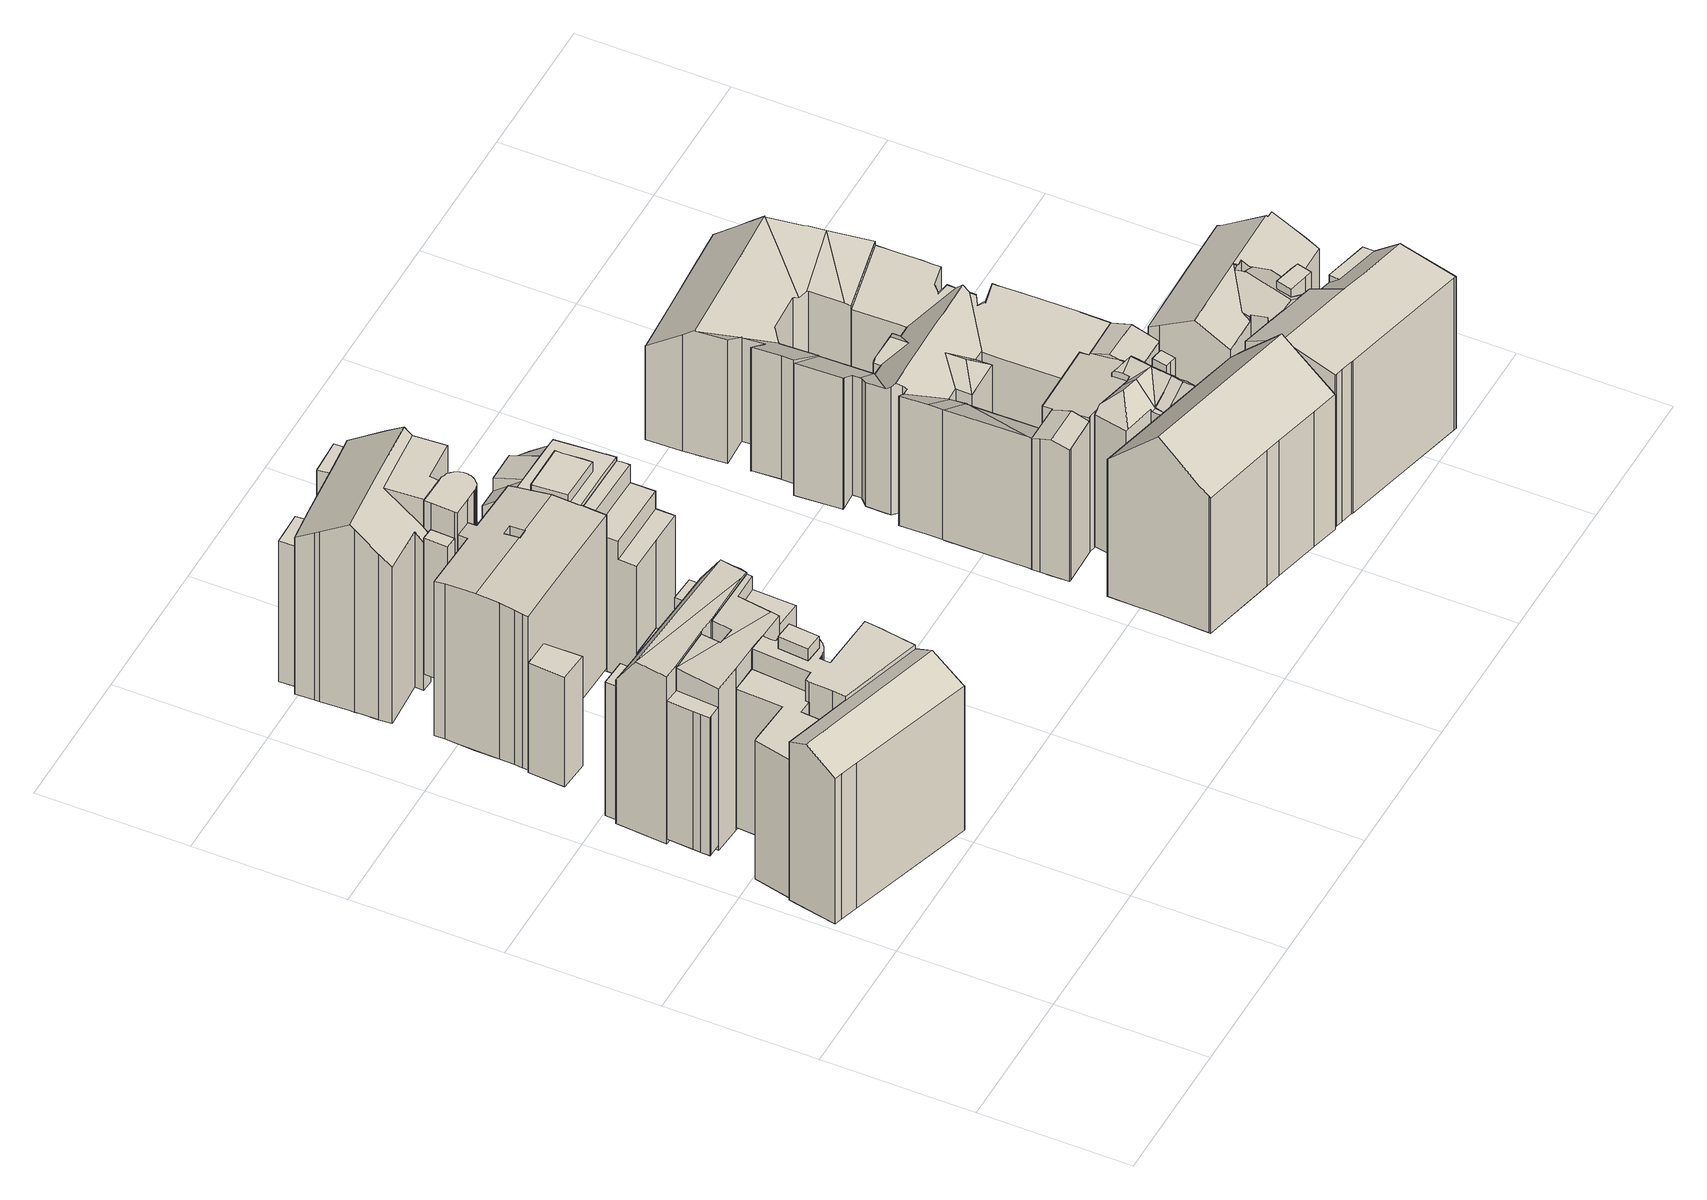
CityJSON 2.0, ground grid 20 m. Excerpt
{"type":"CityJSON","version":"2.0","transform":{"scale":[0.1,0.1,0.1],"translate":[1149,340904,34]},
"CityObjects":{
"building1":{"type":"Building","children":["building1-1","building1-2","building1-3","building1-4","building1-5","building1-6","building1-7","building1-8","building1-9","building1-10"]},
"building1-1":{"type":"BuildingPart","attributes":{"measuredHeight":21.93,"roofType":"FLACHDACH","HoeheDach":"57","NiedrigsteTraufeDesGebaeudes":"57","Blattnummer":"102081","HoeheGrund":"35"},"parents":["building1"],"geometry":[{"type":"Solid","lod":"2","boundaries":[[[[0,1,2,3,4,5,6,7,8,9,10,11,12]],[[13,14,15,16,17,18,19,20,21,22,23,24,25]],[[25,24,1,0]],[[24,23,2,1]],[[23,22,3,2]],[[22,21,4,3]],[[21,20,5,4]],[[20,19,6,5]],[[19,18,7,6]],[[18,17,8,7]],[[17,16,9,8]],[[16,15,10,9]],[[15,14,11,10]],[[14,13,12,11]],[[13,25,0,12]]]]}]},
"building1-2":{"type":"BuildingPart","attributes":{"measuredHeight":21.09,"roofType":"FLACHDACH","HoeheDach":"56","NiedrigsteTraufeDesGebaeudes":"56","Blattnummer":"102081","HoeheGrund":"35"},"parents":["building1"],"geometry":[{"type":"Solid","lod":"2","boundaries":[[[[26,27,28,29,30]],[[30,29,31,32]],[[29,28,33,31]],[[28,27,34,33]],[[27,26,35,34]],[[26,30,32,35]],[[32,31,33,34,35]]]]}]},
"building1-3":{"type":"BuildingPart","attributes":{"measuredHeight":26.04,"roofType":"PULTDACH","HoeheDach":"61","NiedrigsteTraufeDesGebaeudes":"60","Blattnummer":"102081","HoeheGrund":"35"},"parents":["building1"],"geometry":[{"type":"Solid","lod":"2","boundaries":[[[[36,37,38,39,40,41,42,43,44,45,46]],[[43,47,44]],[[40,48,49,50,51,52,53,41]],[[54,46,45,55]],[[56,37,36,57]],[[57,36,46,54]],[[58,53,52,59]],[[59,52,51,60]],[[60,51,50,61]],[[61,50,49,62]],[[62,49,48,63]],[[62,63,64,65,66,56,57,54,55,67,68,69,70,71,58,59,60,61]],[[66,65,39,38,37,56]],[[40,39,65,64,63,48]],[[41,53,58,71,70,42]],[[43,42,70,69,68,47]],[[44,47,68,67,55,45]]]]}]},
"building1-4":{"type":"BuildingPart","attributes":{"measuredHeight":19.27,"roofType":"FLACHDACH","HoeheDach":"57","NiedrigsteTraufeDesGebaeudes":"57","Blattnummer":"102081","HoeheGrund":"37"},"parents":["building1"],"geometry":[{"type":"Solid","lod":"2","boundaries":[[[[72,73,74,75]],[[76,77,78,79]],[[79,78,73,72]],[[78,77,74,73]],[[77,76,75,74]],[[76,79,72,75]]]]}]},
"building1-5":{"type":"BuildingPart","attributes":{"measuredHeight":26.84,"roofType":"PULTDACH","HoeheDach":"62","NiedrigsteTraufeDesGebaeudes":"58","Blattnummer":"102081","HoeheGrund":"35"},"parents":["building1"],"geometry":[{"type":"Solid","lod":"2","boundaries":[[[[80,81,82,83,84,85,86]],[[87,88,89,90,91,85]],[[60,83,82,92]],[[92,82,81,68]],[[68,81,80,55]],[[55,80,86,93]],[[94,91,90,95]],[[95,90,89,96]],[[96,89,88,97]],[[98,99,100,61,101,102,103,97,88,87]],[[103,102,101,61,104,60,92,68,55,93,105,94,95,96,97]],[[104,61,100,84,83,60]],[[86,85,91,94,105,93]],[[84,100,99,98,87,85]]]]}]},
"building1-6":{"type":"BuildingPart","attributes":{"measuredHeight":21.83,"roofType":"FLACHDACH","HoeheDach":"57","NiedrigsteTraufeDesGebaeudes":"57","Blattnummer":"102081","HoeheGrund":"36"},"parents":["building1"],"geometry":[{"type":"Solid","lod":"2","boundaries":[[[[106,107,108,109,110,111,112]],[[113,114,115,116,117,118,119]],[[119,118,107,106]],[[118,117,108,107]],[[117,116,109,108]],[[116,115,110,109]],[[115,114,111,110]],[[114,113,112,111]],[[113,119,106,112]]]]}]},
"building1-7":{"type":"BuildingPart","attributes":{"measuredHeight":25.4,"roofType":"FLACHDACH","HoeheDach":"60","NiedrigsteTraufeDesGebaeudes":"60","Blattnummer":"102081","HoeheGrund":"35"},"parents":["building1"],"geometry":[{"type":"Solid","lod":"2","boundaries":[[[[120,121,122,123,124,125,126,127,128,129,130,131,132,133,134,135,136,137,138,139,140,141,142,143,144,145,146,147,148,149,150,151,152,153,154,155,156,157,158,159,160,161,162,163,164,165,166,167,168,169,170,171,172,173,174],[175,176,177,178]],[[179,180,181,182,183,184,185,186,187,188,189,190,191,192,193,194,195,196,197,198,199,200,201,202,203,204,205,206,207,208,209,210,211,212,213,214,215,216,217,218,219,220,221,222,223,224,225,226,227,228,229,230,231,232,233],[234,235,236,237]],[[233,232,121,120]],[[232,231,122,121]],[[231,230,123,122]],[[230,229,124,123]],[[229,228,125,124]],[[228,227,126,125]],[[227,226,127,126]],[[226,225,128,127]],[[225,224,129,128]],[[224,223,130,129]],[[223,222,131,130]],[[222,221,132,131]],[[221,220,133,132]],[[220,219,134,133]],[[219,218,135,134]],[[218,217,136,135]],[[217,216,137,136]],[[216,215,138,137]],[[215,214,139,138]],[[214,213,140,139]],[[213,212,141,140]],[[212,211,142,141]],[[211,210,143,142]],[[210,209,144,143]],[[209,208,145,144]],[[208,207,146,145]],[[207,206,147,146]],[[206,205,148,147]],[[205,204,149,148]],[[204,203,150,149]],[[203,202,151,150]],[[202,201,152,151]],[[201,200,153,152]],[[200,199,154,153]],[[199,198,155,154]],[[198,197,156,155]],[[197,196,157,156]],[[196,195,158,157]],[[195,194,159,158]],[[194,193,160,159]],[[193,192,161,160]],[[192,191,162,161]],[[191,190,163,162]],[[190,189,164,163]],[[189,188,165,164]],[[188,187,166,165]],[[187,186,167,166]],[[186,185,168,167]],[[185,184,169,168]],[[184,183,170,169]],[[183,182,171,170]],[[182,181,172,171]],[[181,180,173,172]],[[180,179,174,173]],[[179,233,120,174]],[[237,236,176,175]],[[236,235,177,176]],[[235,234,178,177]],[[234,237,175,178]]]]}]},
"building1-8":{"type":"BuildingPart","attributes":{"measuredHeight":27.3,"roofType":"FLACHDACH","HoeheDach":"62","NiedrigsteTraufeDesGebaeudes":"62","Blattnummer":"102081","HoeheGrund":"35"},"parents":["building1"],"geometry":[{"type":"Solid","lod":"2","boundaries":[[[[177,176,175,178]],[[238,239,240,241]],[[241,240,176,177]],[[240,239,175,176]],[[239,238,178,175]],[[238,241,177,178]]]]}]},
"building1-9":{"type":"BuildingPart","attributes":{"measuredHeight":26.02,"roofType":"SATTELDACH","HoeheDach":"61","NiedrigsteTraufeDesGebaeudes":"58","Blattnummer":"102081","HoeheGrund":"35"},"parents":["building1"],"geometry":[{"type":"Solid","lod":"2","boundaries":[[[[242,243,244,245,246,247]],[[248,249,250,251]],[[251,250,252,253]],[[254,246,245,255]],[[255,245,244,256]],[[256,244,243,257]],[[257,258,259,260,261,248,251,253,262,254,255,256]],[[263,264,260,259,258,257,243,242]],[[261,260,264,265,249,248]],[[252,247,246,254,262,253]],[[250,249,265,264,263,242,247,252]]]]}]},
"building1-10":{"type":"BuildingPart","attributes":{"measuredHeight":24,"roofType":"FLACHDACH","HoeheDach":"59","NiedrigsteTraufeDesGebaeudes":"59","Blattnummer":"102081","HoeheGrund":"35"},"parents":["building1"],"geometry":[{"type":"Solid","lod":"2","boundaries":[[[[62,266,267,65,63]],[[268,269,270,271,272]],[[272,271,266,62]],[[271,270,267,266]],[[270,269,65,267]],[[269,268,63,65]],[[268,272,62,63]]]]}]},
"building2":{"type":"Building","children":["building2-1","building2-2","building2-3","building2-4","building2-5","building2-6","building2-7"]},
"building2-1":{"type":"BuildingPart","attributes":{"measuredHeight":29.36,"roofType":"SATTELDACH","HoeheDach":"67","NiedrigsteTraufeDesGebaeudes":"60","Blattnummer":"102081","HoeheGrund":"37"},"parents":["building2"],"geometry":[{"type":"Solid","lod":"2","boundaries":[[[[273,274,275,276,277,278,279,280,281,282]],[[283,284,285,286,287,288]],[[289,282,281,290]],[[290,281,280,291]],[[291,280,279,292]],[[292,279,278,293]],[[294,274,273,295]],[[295,273,282,289]],[[296,297,298,299]],[[299,298,300,301]],[[301,300,302,303]],[[304,286,285,305]],[[305,285,284,306]],[[307,283,288]],[[308,309,310,311]],[[305,306,312,296,299,301,303,313,308,311,314,315,316,294,295,289,290,291,292,293,317,318,319,320,304]],[[321,322,310,309,323,302,300,298,297,307,288,287,324,325,277,276,275]],[[325,324,319,318,317,293,278,277]],[[287,286,304,320,319,324]],[[314,311,310,322,321,315]],[[308,313,303,302,323,309]],[[312,306,284,283,307,297,296]],[[316,315,321,275,274,294]]]]}]},
"building2-2":{"type":"BuildingPart","attributes":{"measuredHeight":19.72,"roofType":"FLACHDACH","HoeheDach":"61","NiedrigsteTraufeDesGebaeudes":"61","Blattnummer":"102081","HoeheGrund":"41"},"parents":["building2"],"geometry":[{"type":"Solid","lod":"2","boundaries":[[[[326,327,328,329]],[[330,331,332,333]],[[333,332,327,326]],[[332,331,328,327]],[[331,330,329,328]],[[330,333,326,329]]]]}]},
"building2-3":{"type":"BuildingPart","attributes":{"measuredHeight":24.85,"roofType":"SATTELDACH","HoeheDach":"63","NiedrigsteTraufeDesGebaeudes":"62","Blattnummer":"102081","HoeheGrund":"38"},"parents":["building2"],"geometry":[{"type":"Solid","lod":"2","boundaries":[[[[334,335,336,337]],[[337,336,338,339]],[[339,338,340,341]],[[342,343,344,345]],[[345,344,346,347]],[[347,346,348,349]],[[350,351,352,353]],[[353,352,354,355]],[[355,354,356,357]],[[358,359,360,361]],[[362,363,364,365]],[[366,367,368,369]],[[369,368,370,371]],[[371,370,372,373]],[[374,375,334,337,339,341,376,342,345,347,349,377,350,353,355,357,378,366,369,371,373],[361,379,362,365,380,358]],[[375,374,373,372,381,382,335,334]],[[363,362,379,361,360,383]],[[364,384,359,358,380,365]],[[367,366,378,357,356,385]],[[386,351,350,377,349,348]],[[340,387,343,342,376,341]],[[388,383,360,359,384,385,356,354,352,351,386,348,346,344,343,387]],[[382,381,372,370,368,367,385,384,364,363,383,388,387,340,338,336,335]]]]}]},
"building2-4":{"type":"BuildingPart","attributes":{"measuredHeight":21.43,"roofType":"FLACHDACH","HoeheDach":"61","NiedrigsteTraufeDesGebaeudes":"61","Blattnummer":"102081","HoeheGrund":"40"},"parents":["building2"],"geometry":[{"type":"Solid","lod":"2","boundaries":[[[[389,390,391,392]],[[393,394,395,396]],[[396,395,390,389]],[[395,394,391,390]],[[394,393,392,391]],[[393,396,389,392]]]]}]},
"building2-5":{"type":"BuildingPart","attributes":{"measuredHeight":17.33,"roofType":"FLACHDACH","HoeheDach":"55","NiedrigsteTraufeDesGebaeudes":"55","Blattnummer":"102081","HoeheGrund":"37"},"parents":["building2"],"geometry":[{"type":"Solid","lod":"2","boundaries":[[[[397,398,399,400]],[[401,402,403,404]],[[404,403,398,397]],[[403,402,399,398]],[[402,401,400,399]],[[401,404,397,400]]]]}]},
"building2-6":{"type":"BuildingPart","attributes":{"measuredHeight":22.2,"roofType":"FLACHDACH","HoeheDach":"61","NiedrigsteTraufeDesGebaeudes":"61","Blattnummer":"102081","HoeheGrund":"38"},"parents":["building2"],"geometry":[{"type":"Solid","lod":"2","boundaries":[[[[405,406,407,408]],[[409,410,411,412]],[[412,411,406,405]],[[411,410,407,406]],[[410,409,408,407]],[[409,412,405,408]]]]}]},
"building2-7":{"type":"BuildingPart","attributes":{"measuredHeight":25.73,"roofType":"FLACHDACH","HoeheDach":"65","NiedrigsteTraufeDesGebaeudes":"65","Blattnummer":"102081","HoeheGrund":"40"},"parents":["building2"],"geometry":[{"type":"Solid","lod":"2","boundaries":[[[[389,413,414,415,416,417,418,419,420,421,422,423,424,425,426,427,428,429,430,431,432,433,434,435,436,437,438,439,440,441,442,443,444,445,446,447,448,449,390]],[[450,451,452,453,454,455,456,457,458,459,460,461,462,463,464,465,466,467,468,469,470,471,472,473,474,475,476,477,478,479,480,481,482,483,484,485,486,487,488]],[[488,487,413,389]],[[487,486,414,413]],[[486,485,415,414]],[[485,484,416,415]],[[484,483,417,416]],[[483,482,418,417]],[[482,481,419,418]],[[481,480,420,419]],[[480,479,421,420]],[[479,478,422,421]],[[478,477,423,422]],[[477,476,424,423]],[[476,475,425,424]],[[475,474,426,425]],[[474,473,427,426]],[[473,472,428,427]],[[472,471,429,428]],[[471,470,430,429]],[[470,469,431,430]],[[469,468,432,431]],[[468,467,433,432]],[[467,466,434,433]],[[466,465,435,434]],[[465,464,436,435]],[[464,463,437,436]],[[463,462,438,437]],[[462,461,439,438]],[[461,460,440,439]],[[460,459,441,440]],[[459,458,442,441]],[[458,457,443,442]],[[457,456,444,443]],[[456,455,445,444]],[[455,454,446,445]],[[454,453,447,446]],[[453,452,448,447]],[[452,451,449,448]],[[451,450,390,449]],[[450,488,389,390]]]]}]},
"building3":{"type":"Building","children":["building3-1","building3-2","building3-3","building3-4","building3-5"]},
"building3-1":{"type":"BuildingPart","attributes":{"measuredHeight":7.53,"roofType":"FLACHDACH","HoeheDach":"42","NiedrigsteTraufeDesGebaeudes":"42","Blattnummer":"102081","HoeheGrund":"34"},"parents":["building3"],"geometry":[{"type":"Solid","lod":"2","boundaries":[[[[489,490,491,492,493,494]],[[495,496,497,498,499,500]],[[500,499,490,489]],[[499,498,491,490]],[[498,497,492,491]],[[497,496,493,492]],[[496,495,494,493]],[[495,500,489,494]]]]}]},
"building3-2":{"type":"BuildingPart","attributes":{"measuredHeight":25.07,"roofType":"FLACHDACH","HoeheDach":"63","NiedrigsteTraufeDesGebaeudes":"62","Blattnummer":"102081","HoeheGrund":"38"},"parents":["building3"],"geometry":[{"type":"Solid","lod":"2","boundaries":[[[[501,502,503,504]],[[505,506,507,508]],[[509,510,511,512]],[[507,506,513,514,503,502]],[[515,516,510,509,517,518,519,520]],[[521,522,523,524,525,526,519,518,517,509,512]],[[501,504,527,528,505,508,529,530,511,510,516,515,520,531,532]],[[524,523,522,529,508,507,502,501,532,525]],[[521,512,511,530,529,522]],[[514,513,506,505,528,527,504,503]],[[531,520,519,526,525,532]]]]}]},
"building3-3":{"type":"BuildingPart","attributes":{"measuredHeight":23.9,"roofType":"FLACHDACH","HoeheDach":"61","NiedrigsteTraufeDesGebaeudes":"56","Blattnummer":"102081","HoeheGrund":"37"},"parents":["building3"],"geometry":[{"type":"Solid","lod":"2","boundaries":[[[[533,534,535,536]],[[537,538,539,533,536,540,541,542,543,544,545,546,547,548]],[[549,550,551,552,553,548,547,546,545,554]],[[555,556,557,534,533,539,538]],[[540,536,535,558,559,560,541]],[[560,559,549,554,561,562,563]],[[564,553,552,556,555]],[[535,534,557,551,550,558]],[[542,563,562,543]],[[543,562,561,544]],[[544,561,554,545]],[[550,549,559,558]],[[541,560,563,542]],[[548,553,564,537]],[[537,564,555,538]],[[552,551,557,556]]]]}]},
"building3-4":{"type":"BuildingPart","attributes":{"measuredHeight":6.98,"roofType":"FLACHDACH","HoeheDach":"45","NiedrigsteTraufeDesGebaeudes":"45","Blattnummer":"102081","HoeheGrund":"38"},"parents":["building3"],"geometry":[{"type":"Solid","lod":"2","boundaries":[[[[565,566,567,568,569]],[[570,571,572,573,574]],[[574,573,566,565]],[[573,572,567,566]],[[572,571,568,567]],[[571,570,569,568]],[[570,574,565,569]]]]}]},
"building3-5":{"type":"BuildingPart","attributes":{"measuredHeight":22.87,"roofType":"PULTDACH","HoeheDach":"61","NiedrigsteTraufeDesGebaeudes":"58","Blattnummer":"102081","HoeheGrund":"38"},"parents":["building3"],"geometry":[{"type":"Solid","lod":"2","boundaries":[[[[575,576,577,578,579]],[[577,580,581,582]],[[583,584,585,586,587]],[[525,576,575,588]],[[588,575,579,589]],[[587,581,580,583]],[[577,582,578]],[[590,591,525,588,589,592,593,594,595,519]],[[579,578,582,581,587,586,594,593,592,589]],[[591,590,519,584,583,580,577,576,525]],[[519,595,594,586,585,584]]]]}]},
"building4":{"type":"Building","children":["building4-1","building4-2","building4-3","building4-4","building4-5","building4-6"]},
"building4-1":{"type":"BuildingPart","attributes":{"measuredHeight":27.94,"roofType":"SATTELDACH","HoeheDach":"62","NiedrigsteTraufeDesGebaeudes":"56","Blattnummer":"102081","HoeheGrund":"35"},"parents":["building4"],"geometry":[{"type":"Solid","lod":"2","boundaries":[[[[596,597,598,599,600,601,602]],[[603,604,605,606]],[[606,605,607,608]],[[608,607,609,610]],[[611,601,600,612]],[[612,600,599,613]],[[613,599,598,614]],[[614,598,597,615]],[[616,617,618,619]],[[620,603,606,608,610,616,619,621,622,611,612,613,614,615]],[[618,623,602,601,611,622,621,619]],[[610,609,617,616]],[[604,603,620,615,597,596]],[[609,607,605,604,596,602,623,618,617]]]]}]},
"building4-2":{"type":"BuildingPart","attributes":{"measuredHeight":23.72,"roofType":"WALMDACH","HoeheDach":"58","NiedrigsteTraufeDesGebaeudes":"56","Blattnummer":"102081","HoeheGrund":"35"},"parents":["building4"],"geometry":[{"type":"Solid","lod":"2","boundaries":[[[[624,625,626,627,628]],[[629,630,631,632,625,624]],[[625,632,633,626]],[[634,635,636,637,638,639]],[[640,632,631]],[[636,635,640,631]],[[640,641,633,632]],[[640,642,643,644,641]],[[642,645,643]],[[642,646,647,648,645]],[[649,650,651,635,634]],[[651,650,652,653,654,655,656,657,640,635]],[[658,659,660,642,640]],[[657,661,662,658,640]],[[660,663,646,642]],[[654,664,655]],[[639,638,631,630,665]],[[666,628,627,667]],[[638,637,631]],[[631,637,636]],[[668,648,647,669]],[[670,653,652,671]],[[672,662,661,673]],[[626,633,641,644,674,675,676,677,667,627]],[[672,678,679,680,681,682,669,647,646,663,660,659,658,662]],[[682,681,680,679,678,672,673,683,684,685,686,687,670,671,688,689,690,691,692,693,694,695,666,667,677,676,675,674,696,697,668,669]],[[691,690,689,649,634,639,665,692]],[[644,643,645,648,668,697,696,674]],[[670,687,686,664,654,653]],[[655,664,686,685,684,656]],[[684,683,673,661,657,656]],[[689,688,671,652,650,649]],[[665,630,629,694,693,692]],[[695,694,629,624,628,666]]]]}]},
"building4-3":{"type":"BuildingPart","attributes":{"measuredHeight":21.52,"roofType":"PULTDACH","HoeheDach":"56","NiedrigsteTraufeDesGebaeudes":"55","Blattnummer":"102081","HoeheGrund":"35"},"parents":["building4"],"geometry":[{"type":"Solid","lod":"2","boundaries":[[[[698,699,700,701,702,703]],[[704,705,706,707,700,699]],[[708,709,710,711,712]],[[713,714,715,716,717,718,710,709]],[[719,698,703,720]],[[721,705,704,722]],[[723,724,725,726]],[[726,725,727,728]],[[728,727,729,730]],[[730,729,731,732]],[[732,731,733,734]],[[713,735,714]],[[736,737,738,739]],[[706,740,707]],[[741,718,717,742]],[[742,717,716,743]],[[743,716,715,744]],[[743,744,745,746,747,748,749,736,739,750,721,722,751,719,720,752,723,726,728,730,732,734,753,754,755,741,742]],[[756,713,709,708]],[[718,741,755,754,711,710]],[[749,748,757,758,737,736]],[[748,747,746,759,760,757]],[[745,744,715,714,735,759,746]],[[733,712,711,754,753,734]],[[721,750,739,738,740,706,705]],[[751,722,704,699,698,719]],[[707,761,701,700]],[[703,702,724,723,752,720]],[[701,761,707,740,738,737,758,757,760,759,735,713,756,708,712,733,731,729,727,725,724,702]]]]}]},
"building4-4":{"type":"BuildingPart","attributes":{"measuredHeight":19.52,"roofType":"SATTELDACH","HoeheDach":"56","NiedrigsteTraufeDesGebaeudes":"51","Blattnummer":"102081","HoeheGrund":"37"},"parents":["building4"],"geometry":[{"type":"Solid","lod":"2","boundaries":[[[[762,763,764]],[[765,766,767,768,769,770]],[[771,772,766,765]],[[773,774,766,772]],[[775,776,777,778]],[[779,780,776,775]],[[781,782,783,784]],[[785,786,787,788]],[[788,787,789,790]],[[790,789,791,792]],[[793,794,795,796]],[[797,768,767,798]],[[799,774,773,800]],[[801,802,803,804,771,765,770,805,794,793]],[[800,806,804,803,802,801,793,796,807,808,785,788,790,792,809,781,784,810,811,812,813,814,815,779,775,778,816,817,818,819,820,821,797,798,822,799]],[[780,823,824,825,826,827,828,829,830,831,777,776]],[[764,763,832,833,834,835,795,794,805,770,769,826,825,824,823]],[[777,831,830,829,818,817,816,778]],[[815,814,813,762,764,823,780,779]],[[785,808,807,796,795,835,834,836,786]],[[769,768,797,821,820,827,826]],[[766,774,799,822,798,767]],[[806,800,773,772,771,804]],[[820,819,818,829,828,827]],[[809,792,791,837,782,781]],[[813,812,811,832,763,762]],[[810,784,783,833,832,811]],[[837,791,789,787,786,836,834,833,783,782]]]]}]},
"building4-5":{"type":"BuildingPart","attributes":{"measuredHeight":20.81,"roofType":"SATTELDACH","HoeheDach":"55","NiedrigsteTraufeDesGebaeudes":"51","Blattnummer":"102081","HoeheGrund":"35"},"parents":["building4"],"geometry":[{"type":"Solid","lod":"2","boundaries":[[[[838,839,840,841,842,843]],[[844,845,846,839,838]],[[847,848,846,845]],[[703,849,850,851,848,847]],[[852,853,854,855,856,857]],[[858,859,860]],[[861,862,863]],[[859,864,865,866]],[[858,864,859]],[[867,868,869,870]],[[871,872,873,874]],[[874,873,875,876]],[[877,843,842,878]],[[728,851,850,726]],[[726,850,849,723]],[[723,849,703,720]],[[879,857,856,880]],[[881,882,883,884]],[[885,886,887,888]],[[889,890,891,892]],[[892,891,893,894]],[[894,893,895,896]],[[897,898,899,900]],[[900,899,901,902]],[[902,901,903,904]],[[904,903,905,906]],[[907,908,909,910]],[[910,909,911,754]],[[754,911,912,734]],[[734,912,913,732]],[[732,913,914,730]],[[915,916,917,918,919,920,921,922,923,924,925,926,927,928,929,930,931,932,933,853,852]],[[840,934,935,936,937,866,865,938,939,922,921,920,919,918,917,916,883,882,841]],[[940,854,853,933,941,942,943,870,869]],[[944,945,946,925,924,947,886,885]],[[939,898,897,948,949,950,896,895,923,922]],[[840,839,846,848,851,728,951,952,953,954,934]],[[734,732,730,955,956,957,958,959,960,961,962,963,954,953,952,951,728,726,723,720,964,965,966,967,877,878,968,881,884,969,970,971,879,880,972,871,874,876,973,867,870,943,942,941,974,975,976,977,978,979,980,981,982,983,946,945,944,885,888,984,985,986,987,889,892,894,896,950,949,948,897,900,902,904,906,988,989,990,907,910,754]],[[947,924,923,895,893,891,890,991,992,993,994,887,886]],[[995,914,913,912,911,909,908,996,997,998,905,903,901,899,898,939,938,999]],[[965,964,720,703,847,845,844,966]],[[933,932,931,975,974,941]],[[954,963,962,961,937,936,935,934]],[[976,975,931,930,1000,977]],[[1000,863,862,1001,980,979,978,977]],[[960,860,937,961]],[[957,956,938,865]],[[994,993,992,986,985,984,888,887]],[[955,730,914,995,999,938,956]],[[996,908,907,990,989,997]],[[998,997,989,988,906,905]],[[991,890,889,987,986,992]],[[927,926,925,946,983,982]],[[864,858,959,958,957,865]],[[982,981,980,1001,928,927]],[[960,959,858,860]],[[969,884,883,916,915,970]],[[971,970,915,852,857,879]],[[967,966,844,838,843,877]],[[842,841,882,881,968,878]],[[972,880,856,855,872,871]],[[973,876,875,1002,868,867]],[[929,928,1001,862,861]],[[860,859,866,937]],[[930,929,861,863,1000]],[[1002,875,873,872,855,854,940,869,868]]]]}]},
"building4-6":{"type":"BuildingPart","attributes":{"measuredHeight":23.57,"roofType":"FLACHDACH","HoeheDach":"59","NiedrigsteTraufeDesGebaeudes":"59","Blattnummer":"102081","HoeheGrund":"35"},"parents":["building4"],"geometry":[{"type":"Solid","lod":"2","boundaries":[[[[1003,1004,1005,1006,1007,1008]],[[1009,1010,1011,1012,1013,1014]],[[1014,1013,1004,1003]],[[1013,1012,1005,1004]],[[1012,1011,1006,1005]],[[1011,1010,1007,1006]],[[1010,1009,1008,1007]],[[1009,1014,1003,1008]]]]}]},
"building5":{"type":"Building","children":["building5-1","building5-2","building5-3"]},
"building5-1":{"type":"BuildingPart","attributes":{"measuredHeight":25.16,"roofType":"SATTELDACH","HoeheDach":"60","NiedrigsteTraufeDesGebaeudes":"56","Blattnummer":"102081","HoeheGrund":"35"},"parents":["building5"],"geometry":[{"type":"Solid","lod":"2","boundaries":[[[[1015,1016,1017,1018,1019,1020,1021,1022]],[[1023,1024,1025,1017,1016]],[[1026,1027,1028,1029,1030,1017,1025,1031,1032,1033,1034]],[[1035,1036,1037,1038,1039,1040,1041,1042,1043,1044,1027,1026]],[[1045,1017,1030]],[[1045,1046,1043,1042,1047,1048,1049,1050,1051,1018,1017]],[[1052,1022,1021,1053]],[[1053,1021,1020,1054]],[[1054,1020,1019,1055]],[[1056,1015,1022,1052]],[[1057,1034,1033,1058]],[[1058,1033,1032,1059]],[[1024,1031,1025]],[[1060,1029,1028,1061]],[[1042,1041,1047]],[[1062,1040,1039,1063]],[[1063,1039,1038,1064]],[[1064,1038,1037,1065]],[[1065,1037,1036,1066]],[[1066,1036,1035,1067]],[[1068,1051,1050,1069]],[[1069,1050,1049,1070]],[[1070,1049,1048,1071]],[[1072,1062,1063,1064,1065,1066,1067,1073,1057,1058,1059,1074,1075,1076,1056,1052,1053,1054,1055,1077,1068,1069,1070,1071],[1078,1079,1080,1081,1060,1061,1082,1083]],[[1060,1081,1080,1079,1046,1045,1030,1029]],[[1062,1072,1071,1048,1047,1041,1040]],[[1078,1083,1044,1043,1046,1079]],[[1073,1067,1035,1026,1034,1057]],[[1028,1027,1044,1083,1082,1061]],[[1075,1074,1059,1032,1031,1024,1023]],[[1076,1075,1023,1016,1015,1056]],[[1051,1068,1077,1055,1019,1018]]]]}]},
"building5-2":{"type":"BuildingPart","attributes":{"measuredHeight":25.76,"roofType":"FLACHDACH","HoeheDach":"61","NiedrigsteTraufeDesGebaeudes":"61","Blattnummer":"102081","HoeheGrund":"35"},"parents":["building5"],"geometry":[{"type":"Solid","lod":"2","boundaries":[[[[1084,1085,1086,1087,1088,1089]],[[1090,1091,1092,1093,1094,1095]],[[1095,1094,1085,1084]],[[1094,1093,1086,1085]],[[1093,1092,1087,1086]],[[1092,1091,1088,1087]],[[1091,1090,1089,1088]],[[1090,1095,1084,1089]]]]}]},
"building5-3":{"type":"BuildingPart","attributes":{"measuredHeight":26.7,"roofType":"PULTDACH","HoeheDach":"62","NiedrigsteTraufeDesGebaeudes":"58","Blattnummer":"102081","HoeheGrund":"35"},"parents":["building5"],"geometry":[{"type":"Solid","lod":"2","boundaries":[[[[1096,1097,1098,1099,1100,1101]],[[1102,1103,1104,1105]],[[1106,1107,1108,1109]],[[1109,1108,1110,1111]],[[1112,1113,1114,1115]],[[1115,1114,1116,1117]],[[1117,1116,1118,1119]],[[1120,1100,1099,1121]],[[1122,1097,1096]],[[1105,1104,1123]],[[1098,1097,1122,1123,1104,1103,1124,1125,1126,1127,1121,1099]],[[1111,1128,1112,1115,1117,1119,1129,1130,1131,1132,1120,1121,1127,1126,1125,1124,1133,1134,1106,1109]],[[1135,1136,1101,1100,1120,1132,1131,1130]],[[1107,1106,1134,1133,1124,1103,1102,1137]],[[1129,1119,1118,1138,1135,1130]],[[1128,1111,1110,1139,1113,1112]],[[1140,1137,1102,1105,1123,1122,1096]],[[1138,1118,1116,1114,1113,1139,1110,1108,1107,1137,1140,1096,1101,1136,1135]]]]}]}
},
"vertices":[
[107,317,12],[16,344,12],[27,393,12],[30,393,12],[90,389,12],[94,450,12],[131,448,12],[125,370,12],[111,370,12],[110,365,12],[92,366,12],[90,340,12],[108,334,12],[108,334,231],[90,340,231],[92,366,231],[110,365,231],[111,370,231],[125,370,231],[131,448,231],[94,450,231],[90,389,231],[30,393,231],[27,393,231],[16,344,231],[107,317,231],
[79,590,225],[60,591,225],[44,592,225],[43,578,225],[78,575,225],[43,578,14],[78,575,14],[44,592,14],[60,591,14],[79,590,14],
[94,450,263],[131,448,263],[155,446,263],[194,444,263],[195,455,264],[126,483,266],[121,483,266],[121,485,267],[60,509,269],[59,509,269],[55,453,263],[122,508,269],[197,498,268],[234,498,268],[234,505,269],[145,507,269],[148,507,269],[146,481,266],[55,453,8],[59,509,8],[131,448,8],[94,450,8],[146,481,8],[148,507,8],[145,507,8],[234,505,8],[234,498,8],[197,498,8],[195,455,8],[194,444,8],[155,446,8],[60,509,8],[122,508,8],[121,485,8],[121,483,8],[126,483,8],
[237,565,33],[202,567,33],[203,582,33],[237,580,33],[237,580,226],[203,582,226],[202,567,226],[237,565,226],
[59,509,272],[122,508,272],[122,509,272],[145,507,272],[223,506,272],[41,552,276],[38,511,272],[235,539,276],[237,565,235],[202,567,235],[78,575,235],[43,578,235],[122,509,8],[38,511,8],[43,578,8],[78,575,8],[202,567,8],[237,565,8],[235,524,274],[235,514,273],[234,505,272],[235,514,8],[235,524,8],[235,539,8],[223,506,8],[41,552,8],
[55,453,16],[37,454,16],[35,454,16],[35,466,16],[36,476,16],[38,511,16],[59,509,16],[59,509,234],[38,511,234],[36,476,234],[35,466,234],[35,454,234],[37,454,234],[55,453,234],
[155,446,10],[154,437,10],[154,429,10],[156,429,10],[158,429,10],[161,428,10],[163,427,10],[165,427,10],[167,425,10],[169,424,10],[171,423,10],[173,421,10],[175,420,10],[176,418,10],[178,416,10],[179,414,10],[180,412,10],[181,410,10],[182,408,10],[182,405,10],[182,403,10],[182,401,10],[182,398,10],[182,396,10],[182,394,10],[181,391,10],[180,389,10],[179,387,10],[178,385,10],[177,383,10],[175,381,10],[174,379,10],[172,378,10],[170,376,10],[168,375,10],[166,374,10],[164,373,10],[162,372,10],[159,372,10],[157,371,10],[155,371,10],[152,371,10],[150,372,10],[149,357,10],[226,352,10],[228,352,10],[225,327,10],[224,321,10],[218,283,10],[107,317,10],[108,334,10],[110,365,10],[111,370,10],[125,370,10],[131,448,10],[141,381,10],[165,379,10],[168,419,10],[144,421,10],[131,448,264],[125,370,264],[111,370,264],[110,365,264],[108,334,264],[107,317,264],[218,283,264],[224,321,264],[225,327,264],[228,352,264],[226,352,264],[149,357,264],[150,372,264],[152,371,264],[155,371,264],[157,371,264],[159,372,264],[162,372,264],[164,373,264],[166,374,264],[168,375,264],[170,376,264],[172,378,264],[174,379,264],[175,381,264],[177,383,264],[178,385,264],[179,387,264],[180,389,264],[181,391,264],[182,394,264],[182,396,264],[182,398,264],[182,401,264],[182,403,264],[182,405,264],[182,408,264],[181,410,264],[180,412,264],[179,414,264],[178,416,264],[176,418,264],[175,420,264],[173,421,264],[171,423,264],[169,424,264],[167,425,264],[165,427,264],[163,427,264],[161,428,264],[158,429,264],[156,429,264],[154,429,264],[154,437,264],[155,446,264],[144,421,264],[168,419,264],[165,379,264],[141,381,264],
[144,421,283],[141,381,283],[165,379,283],[168,419,283],
[214,259,269],[217,277,261],[218,283,258],[107,317,258],[16,344,258],[11,320,269],[37,269,9],[37,269,238],[14,276,238],[14,276,9],[3,279,238],[3,279,9],[16,344,9],[107,317,9],[218,283,9],[217,277,9],[214,259,9],[208,216,9],[208,215,9],[167,228,9],[11,320,9],[208,216,237],[208,215,237],[167,228,237],
[232,444,8],[232,441,8],[197,498,248],[194,444,248],[232,441,248],[232,444,248],[234,498,248],
[52,966,296],[52,960,300],[54,922,325],[134,930,325],[227,938,325],[226,960,311],[222,1008,279],[176,1003,279],[96,996,279],[51,991,279],[138,869,316],[174,868,316],[175,880,316],[230,884,316],[227,928,316],[135,919,316],[51,991,32],[96,996,32],[176,1003,32],[222,1008,32],[226,960,32],[52,960,32],[52,966,32],[137,869,32],[137,869,272],[137,860,265],[137,860,32],[121,861,266],[121,861,32],[122,873,277],[122,873,32],[230,884,32],[175,880,32],[174,868,32],[138,869,272],[56,869,32],[56,869,279],[55,886,293],[55,886,32],[138,869,32],[57,869,32],[55,908,32],[54,916,32],[54,922,32],[227,938,32],[227,932,32],[227,930,32],[227,928,32],[54,916,320],[55,908,312],[57,869,279],[227,930,318],[227,932,320],
[176,1003,69],[174,1023,69],[221,1025,69],[222,1008,69],[222,1008,267],[221,1025,267],[174,1023,267],[176,1003,267],
[50,693,38],[50,693,280],[50,700,281],[50,700,38],[51,711,282],[51,711,38],[52,731,284],[52,731,38],[54,801,38],[54,801,283],[54,815,281],[54,815,38],[135,812,281],[135,812,38],[136,825,280],[136,825,38],[160,824,38],[160,824,280],[159,812,281],[159,812,38],[234,809,281],[234,809,38],[235,800,282],[235,800,38],[171,776,38],[171,776,285],[157,776,285],[157,776,38],[157,756,38],[157,756,287],[170,756,287],[170,756,38],[239,721,38],[239,721,283],[240,717,283],[240,717,38],[240,704,282],[240,704,38],[241,687,280],[241,687,38],[160,690,38],[87,692,38],[52,761,38],[152,825,38],[237,755,38],[157,757,38],[170,757,38],[160,690,280],[87,692,280],[157,757,287],[170,757,287],[237,755,287],[152,825,280],[52,761,287],[156,757,287],
[137,860,58],[136,829,58],[120,830,58],[121,861,58],[121,861,273],[120,830,273],[136,829,273],[137,860,273],
[87,692,34],[87,642,34],[47,645,34],[50,693,34],[50,693,207],[47,645,207],[87,642,207],[87,692,207],
[51,991,44],[50,1011,44],[95,1012,44],[96,996,44],[96,996,266],[95,1012,266],[50,1011,266],[51,991,266],
[137,869,58],[174,868,58],[179,868,58],[181,868,58],[183,867,58],[185,866,58],[187,866,58],[189,865,58],[190,863,58],[192,862,58],[193,861,58],[195,859,58],[196,857,58],[197,855,58],[198,853,58],[198,851,58],[199,849,58],[199,847,58],[199,845,58],[199,843,58],[198,841,58],[198,839,58],[197,837,58],[196,835,58],[195,833,58],[194,832,58],[192,830,58],[191,829,58],[189,827,58],[187,826,58],[185,825,58],[183,825,58],[181,824,58],[179,824,58],[177,824,58],[160,824,58],[136,825,58],[136,829,315],[136,825,315],[160,824,315],[177,824,315],[179,824,315],[181,824,315],[183,825,315],[185,825,315],[187,826,315],[189,827,315],[191,829,315],[192,830,315],[194,832,315],[195,833,315],[196,835,315],[197,837,315],[198,839,315],[198,841,315],[199,843,315],[199,845,315],[199,847,315],[199,849,315],[198,851,315],[198,853,315],[197,855,315],[196,857,315],[195,859,315],[193,861,315],[192,862,315],[190,863,315],[189,865,315],[187,866,315],[185,866,315],[183,867,315],[181,868,315],[179,868,315],[174,868,315],[137,869,315],[137,860,315],
[240,648,2],[288,647,2],[284,511,2],[235,514,2],[237,565,2],[237,580,2],[237,580,78],[237,565,78],[235,514,78],[284,511,78],[288,647,78],[240,648,78],
[236,781,278],[236,781,293],[298,781,293],[298,781,278],[300,734,278],[300,734,293],[239,735,293],[239,735,278],[333,733,42],[333,733,278],[334,720,278],[334,720,42],[300,747,293],[298,771,293],[329,780,278],[333,734,278],[333,734,42],[329,780,42],[328,798,42],[328,798,278],[301,721,42],[239,721,42],[239,735,42],[236,781,42],[235,800,42],[297,799,42],[298,771,278],[300,747,278],[239,721,278],[301,721,278],[297,799,278],[235,800,278],
[241,687,33],[241,687,244],[240,704,244],[240,704,33],[288,647,33],[240,648,33],[241,672,33],[240,705,33],[240,717,33],[239,721,33],[334,720,33],[335,714,33],[335,706,33],[335,703,33],[335,671,33],[335,646,33],[335,703,272],[335,703,244],[335,671,244],[335,671,216],[335,646,216],[335,706,272],[240,648,216],[241,672,216],[241,672,244],[240,705,244],[240,705,272],[240,717,272],[335,714,272],[334,720,272],[239,721,272],[288,647,216],
[325,841,44],[232,841,44],[230,884,44],[227,930,44],[318,935,44],[318,935,114],[227,930,114],[230,884,114],[232,841,114],[325,841,114],
[234,809,263],[235,800,270],[263,799,270],[260,841,237],[232,841,237],[305,799,271],[302,841,257],[260,841,257],[305,799,270],[328,798,270],[326,826,250],[325,841,237],[302,841,237],[234,809,42],[232,841,42],[305,799,42],[263,799,42],[260,841,42],[302,841,42],[325,841,42],[326,826,42],
[845,124,285],[846,171,239],[845,189,221],[787,203,221],[728,217,222],[631,241,221],[630,176,285],[845,56,5],[845,56,218],[809,65,218],[809,65,5],[748,80,219],[748,80,5],[727,85,219],[727,85,5],[631,241,5],[728,217,5],[787,203,5],[845,189,5],[846,171,5],[628,108,5],[628,108,218],[628,110,220],[628,110,5],[845,124,5],[628,122,5],[630,176,5],[628,122,231],
[690,244,217],[720,264,245],[705,287,225],[696,289,216],[688,245,216],[731,235,217],[731,233,215],[737,232,215],[742,259,245],[745,278,225],[762,209,245],[765,225,245],[754,227,233],[737,232,216],[735,222,215],[734,216,215],[769,253,245],[754,276,225],[773,281,245],[759,284,229],[758,275,229],[760,295,228],[792,290,226],[792,295,217],[760,299,223],[787,203,218],[791,219,217],[778,222,230],[792,220,216],[781,222,227],[783,232,227],[780,236,231],[776,237,235],[777,241,235],[789,268,225],[790,269,225],[790,277,226],[780,257,234],[788,256,225],[791,279,226],[783,236,227],[728,217,215],[688,245,8],[696,289,8],[760,299,8],[792,295,8],[781,222,8],[792,220,8],[788,256,8],[780,257,8],[758,275,8],[754,276,8],[745,278,8],[705,287,8],[789,268,8],[790,269,8],[790,277,8],[791,279,8],[792,290,8],[777,241,8],[776,237,8],[780,236,8],[783,236,8],[783,232,8],[791,219,8],[787,203,8],[762,209,8],[734,216,8],[728,217,8],[731,233,8],[731,235,8],[690,244,8],[759,284,8],[760,295,8],
[632,328,216],[632,313,221],[685,313,221],[685,337,213],[685,338,213],[632,338,213],[633,290,214],[635,290,214],[685,291,214],[685,303,218],[788,338,213],[788,315,221],[844,315,221],[843,341,213],[788,340,213],[788,304,218],[788,296,215],[792,295,215],[791,279,209],[844,280,209],[844,294,214],[632,328,6],[632,338,6],[635,290,6],[633,290,6],[686,338,6],[686,338,213],[686,351,212],[686,351,6],[693,351,212],[693,351,6],[779,352,212],[779,352,6],[785,352,212],[785,352,6],[785,340,213],[785,340,6],[788,296,219],[696,289,6],[696,289,220],[688,291,219],[688,291,6],[685,291,219],[844,294,6],[844,280,6],[791,279,6],[792,295,6],[788,296,6],[760,299,6],[758,277,6],[758,275,6],[752,276,6],[685,291,6],[632,313,6],[685,338,6],[788,340,6],[843,341,6],[844,315,6],[788,315,216],[758,275,221],[752,276,221],[760,299,218],[758,277,221],[685,313,216],
[618,718,220],[657,720,190],[615,757,220],[772,694,174],[831,697,220],[828,719,220],[827,722,220],[820,770,220],[765,699,169],[774,692,175],[775,647,174],[775,638,173],[839,639,220],[612,820,25],[612,820,173],[614,820,173],[614,820,25],[614,774,25],[614,774,208],[619,689,25],[619,689,220],[660,691,189],[660,691,25],[688,687,25],[688,687,168],[689,637,169],[689,637,25],[622,636,220],[622,636,25],[622,651,220],[622,651,25],[758,704,25],[758,704,173],[705,701,173],[705,701,25],[827,722,25],[828,719,25],[839,639,25],[775,638,25],[760,703,25],[765,699,25],[772,694,25],[774,692,25],[760,703,172],[775,647,25],[692,690,25],[691,689,25],[620,685,25],[658,719,25],[658,720,25],[657,720,25],[618,718,25],[615,757,25],[615,758,25],[684,824,25],[753,828,25],[812,832,25],[816,804,25],[818,789,25],[820,770,25],[831,697,25],[615,758,221],[687,762,221],[756,766,221],[820,770,221],[818,789,206],[816,804,194],[812,832,173],[753,828,173],[684,824,173],[658,720,190],[658,719,189],[691,689,165],[692,690,165],[691,689,166],[620,685,220],
[631,470,212],[691,471,168],[691,472,168],[645,507,201],[633,506,209],[630,506,211],[631,451,212],[631,449,212],[692,450,169],[632,342,213],[692,449,168],[686,338,174],[686,351,173],[693,351,168],[642,528,202],[690,566,168],[690,567,169],[652,566,195],[652,564,195],[642,554,202],[762,452,169],[735,472,193],[708,451,169],[733,567,190],[757,577,171],[709,576,171],[762,472,169],[762,473,169],[734,499,193],[622,636,6],[622,636,215],[689,637,168],[689,637,6],[652,576,6],[652,576,195],[629,575,211],[629,575,6],[626,575,213],[626,575,6],[630,506,6],[633,506,6],[642,554,6],[652,564,6],[653,507,6],[653,507,201],[652,512,205],[652,512,6],[775,638,6],[775,638,168],[839,639,214],[839,639,6],[840,555,6],[840,555,214],[822,555,202],[822,555,6],[816,547,197],[816,547,6],[826,541,204],[826,541,6],[826,504,6],[826,504,204],[817,498,197],[817,498,6],[823,490,202],[823,490,6],[841,491,214],[841,491,6],[841,482,214],[841,482,6],[843,380,6],[843,380,214],[843,361,214],[843,361,6],[843,341,214],[785,340,173],[785,352,173],[779,352,168],[642,522,208],[646,518,212],[691,519,212],[707,519,212],[734,520,212],[761,520,212],[776,520,212],[826,521,212],[826,529,204],[776,568,168],[776,567,169],[775,567,169],[760,567,169],[760,568,168],[733,544,190],[706,567,168],[706,566,169],[691,566,169],[690,566,169],[691,472,169],[692,472,169],[707,472,169],[708,472,169],[777,473,169],[826,513,204],[690,577,169],[690,566,6],[690,567,6],[690,577,6],[776,578,6],[776,568,6],[776,567,6],[776,578,168],[826,513,6],[826,521,6],[826,529,6],[692,449,6],[692,450,6],[691,471,6],[691,472,6],[777,451,6],[777,473,6],[762,473,6],[762,472,6],[762,452,6],[708,451,6],[708,472,6],[707,472,6],[692,472,6],[632,342,6],[631,449,6],[631,451,6],[631,470,6],[645,507,6],[646,518,6],[642,522,6],[642,528,6],[652,566,6],[626,576,6],[691,566,6],[706,566,6],[706,567,6],[706,576,6],[709,576,6],[757,577,6],[760,577,6],[760,568,6],[760,567,6],[775,567,6],[839,611,6],[840,579,6],[840,574,6],[840,569,6],[841,474,6],[841,470,6],[842,452,6],[840,569,214],[840,574,214],[840,579,214],[839,611,214],[777,451,168],[842,452,214],[841,470,214],[841,474,214],[777,473,168],[706,576,168],[760,577,168],[626,576,213],
[783,236,10],[776,237,10],[780,257,10],[788,256,10],[797,254,10],[793,234,10],[793,234,246],[797,254,246],[788,256,246],[780,257,246],[776,237,246],[783,236,246],
[844,280,234],[845,235,260],[949,237,260],[1037,238,260],[1029,291,229],[1029,297,226],[949,296,226],[844,294,226],[845,189,233],[897,190,233],[900,202,240],[924,151,260],[944,219,260],[943,219,260],[943,232,257],[948,232,260],[897,190,240],[899,190,241],[900,169,245],[890,160,241],[955,144,242],[957,149,243],[932,155,256],[937,176,256],[962,170,243],[963,175,243],[969,175,240],[977,203,240],[961,222,251],[962,219,251],[953,232,257],[961,233,257],[969,175,224],[1048,176,224],[1048,193,234],[1047,236,258],[1037,236,259],[844,294,8],[949,296,8],[1029,297,8],[1029,291,8],[844,280,8],[890,160,8],[900,169,8],[899,190,8],[943,232,8],[943,219,8],[963,175,8],[962,170,8],[937,176,8],[932,155,8],[957,149,8],[955,144,8],[1037,236,8],[1047,236,8],[1048,193,8],[1048,176,8],[969,175,8],[924,151,8],[897,190,8],[845,189,8],[845,235,8],[1037,238,8],[961,222,8],[961,233,8],[953,232,8],[948,232,8],[944,219,8],[962,219,8],
[957,149,10],[932,155,10],[937,176,10],[962,170,10],[973,167,10],[968,147,10],[968,147,268],[973,167,268],[962,170,268],[937,176,268],[932,155,268],[957,149,268],
[952,97,276],[956,143,253],[955,144,253],[890,160,253],[846,171,253],[845,123,276],[1048,106,250],[1048,121,250],[990,135,250],[988,121,250],[1048,70,9],[1048,70,275],[1052,4,249],[1052,4,9],[1049,5,249],[1049,5,9],[874,48,9],[874,48,249],[873,49,249],[873,49,9],[857,53,249],[857,53,9],[847,55,249],[847,55,9],[846,171,9],[890,160,9],[956,143,238],[990,135,238],[1048,121,9],[990,135,9],[956,143,9],[955,144,9],[920,37,9],[846,55,9],[845,56,9],[845,73,9],[845,123,9],[1048,106,9],[1048,73,9],[845,56,249],[845,73,256],[1048,73,276],[846,55,249],[920,37,249],[985,88,276]
]}
